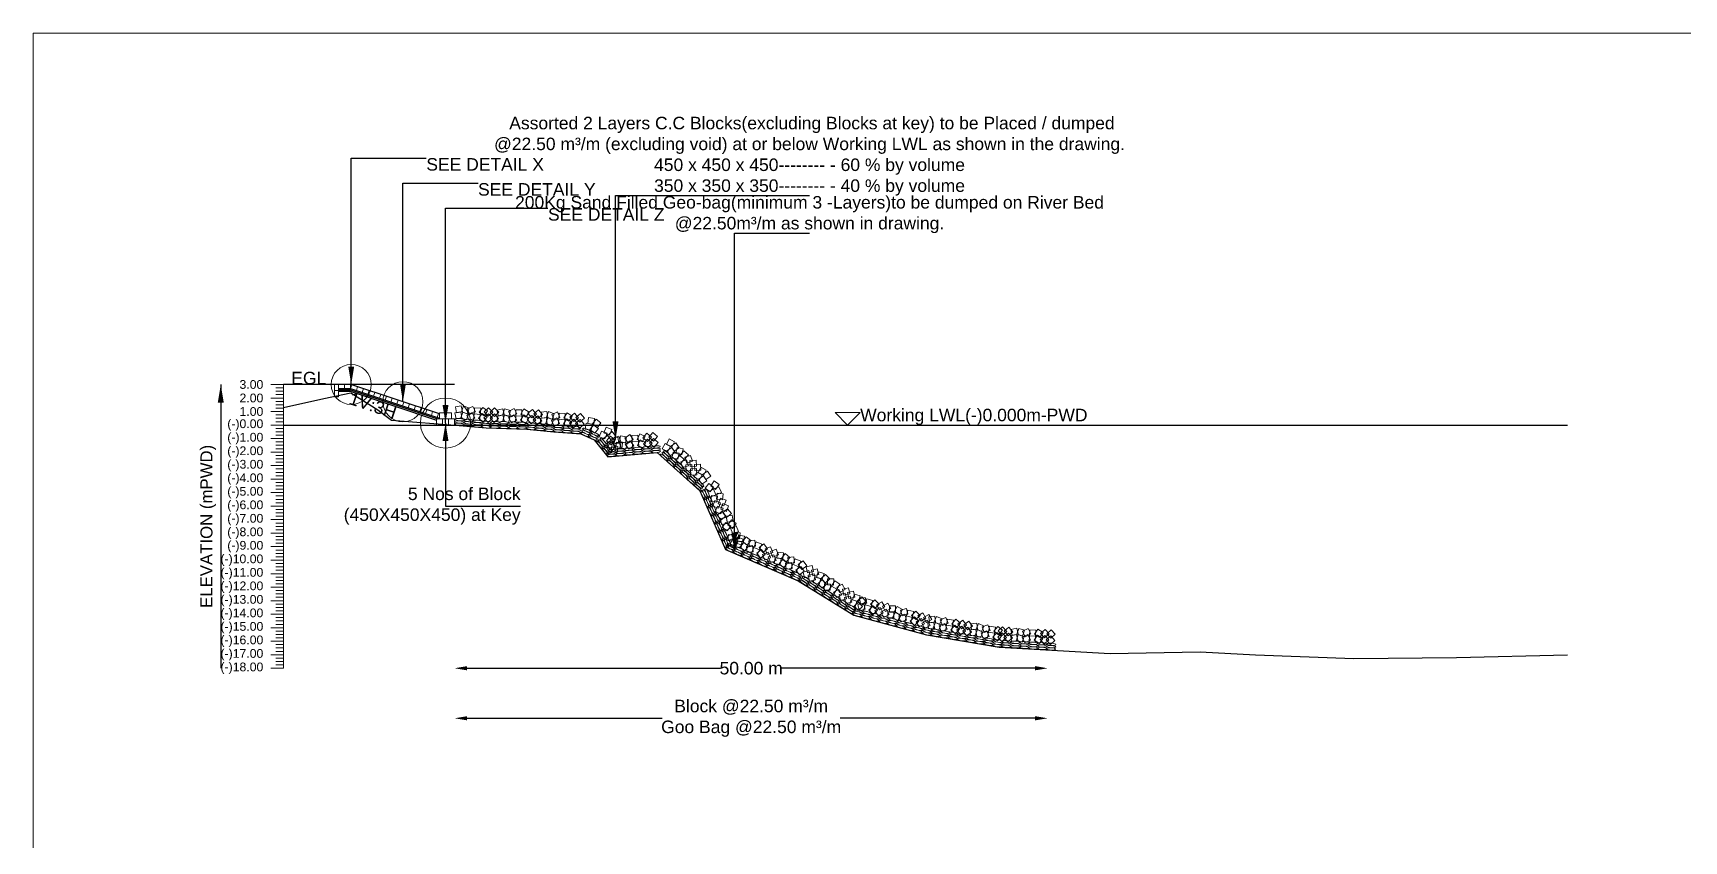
# Model space of a CAD drawing. Header units: inches. Extents: x 89000 to 845017, y -7071 to 0.
# Drawn here: x 625000 to 631595, y -3229 to 0 of the extents above; entities that cross this region are included whole.
import ezdxf

# ---------------------------------------------------------------- set-up
doc = ezdxf.new("R2010")
doc.units = ezdxf.units.IN
doc.header["$LTSCALE"] = 7
doc.header["$MEASUREMENT"] = 0
doc.header["$PDMODE"] = 3
for name, color, linetype, lineweight in [('Cross Section Labels', 7, 'Continuous', 9), ('Existing_Bed_Level for Xsection', 7, 'Continuous', 25), ('Long Section Labels', 7, 'Continuous', 9)]:
    doc.layers.add(name, color=color, linetype=linetype, lineweight=lineweight)
doc.styles.get("Standard").update_dxf_attribs({"font": 'arial.ttf'})
doc.dimstyles.new('Appron Lebeling Style', dxfattribs={"dimtxt": 50, "dimasz": 50, "dimexe": 0.18, "dimexo": 0.0625, "dimgap": 0.09, "dimtad": 0, "dimtih": 1, "dimtoh": 1, "dimdec": 4, "dimzin": 0, "dimdsep": 46, "dimtxsty": 'Standard', "dimcen": 0.09, "dimse1": 1, "dimse2": 1, "dimadec": 0, "dimazin": 0, "dimtfac": 1, "dimtdec": 4, "dimtofl": 0, "dimtmove": 0, "dimatfit": 3, "dimfxl": 1, "dimtolj": 1, "dimtzin": 0, "dimarcsym": 0})
doc.dimstyles.get("Standard").update_dxf_attribs({"dimtxt": 0.18, "dimasz": 0.18, "dimexe": 0.18, "dimexo": 0.0625, "dimgap": 0.09, "dimtad": 0, "dimtih": 1, "dimtoh": 1, "dimdec": 4, "dimzin": 0, "dimdsep": 46, "dimtxsty": 'Standard', "dimcen": 0.09, "dimadec": 0, "dimazin": 0, "dimtfac": 1, "dimtdec": 4, "dimtofl": 0, "dimtmove": 0, "dimatfit": 3, "dimfxl": 1, "dimtolj": 1, "dimtzin": 0, "dimarcsym": 0})

# ---------------------------------------------------------------- blocks, each defined once
blk = doc.blocks.new('*D327')
at = {"layer": 'Cross Section Labels', "color": 0, "lineweight": -2, "transparency": 16777216}
for p, q in [((626734.3, -2538.9), (627746.2, -2538.9)), ((629003.3, -2538.9), (627991.4, -2538.9))]:
    blk.add_line(p, q, dxfattribs=at)
at = {"layer": 'Cross Section Labels', "color": 0, "transparency": 16777216}
for points in [[(626734.3, -2530.5), (626734.3, -2547.2), (626684.3, -2538.9)], [(629003.3, -2530.5), (629003.3, -2547.2), (629053.3, -2538.9)]]:
    blk.add_solid(points, dxfattribs=at)
at = {"layer": 'Defpoints', "color": 0, "transparency": 16777216}
for p in [(626684.3, -1566.9), (629053.3, -2465.4), (629053.3, -2538.9)]:
    blk.add_point(p, dxfattribs=at)
at = {"layer": 'Cross Section Labels', "color": 0, "transparency": 16777216, "insert": (627868.8, -2538.9), "char_height": 50, "attachment_point": 5}
blk.add_mtext('\\A1;50.00 m', dxfattribs=at)
blk = doc.blocks.new('*D328')
at = {"layer": 'Cross Section Labels', "color": 0, "lineweight": -2, "transparency": 16777216}
for p, q in [((626734.3, -2738.9), (627513.2, -2738.9)), ((629003.3, -2738.9), (628224.4, -2738.9))]:
    blk.add_line(p, q, dxfattribs=at)
at = {"layer": 'Cross Section Labels', "color": 0, "transparency": 16777216}
for points in [[(626734.3, -2730.5), (626734.3, -2747.2), (626684.3, -2738.9)], [(629003.3, -2730.5), (629003.3, -2747.2), (629053.3, -2738.9)]]:
    blk.add_solid(points, dxfattribs=at)
at = {"layer": 'Defpoints', "color": 0, "transparency": 16777216}
for p in [(626684.3, -1566.9), (629053.3, -2465.4), (629053.3, -2738.9)]:
    blk.add_point(p, dxfattribs=at)
at = {"layer": 'Cross Section Labels', "color": 0, "transparency": 16777216, "insert": (627868.8, -2738.9), "char_height": 50, "attachment_point": 5}
blk.add_mtext('\\A1;Block @22.50 m³/m ^JGoo Bag @22.50 m³/m ', dxfattribs=at)

msp = doc.modelspace()

# ---------------------------------------------------------------- linework, layer by layer
at = {"layer": 'Cross Section Labels'}
for points in [[(625000, 0), (635000, 0), (635000, -7071), (625000, -7071)], [(628254.26996, -1566.88), (628304.26996, -1516.88), (628204.26996, -1516.88)]]:
    msp.add_lwpolyline(points, close=True, dxfattribs=at)
for centre, radius in [((626271.16996, -1404.88), 80), ((626477.71996, -1473.73), 80), ((626647.81996, -1558.78), 100)]:
    msp.add_circle(centre, radius, dxfattribs=at)
at = {"layer": 'Existing_Bed_Level for Xsection'}
for points in [[(626684.26996, -1404.88), (626000, -1404.88)], [(626000, -1496.194), (626162.00519, -1461.094), (626270.01444, -1438.144), (626378.02368, -1506.454), (626432.01963, -1547.71), (626702.03407, -1568.23), (626810.02596, -1578.49), (626972.03116, -1583.35), (627080.0404, -1594.15), (627188.04965, -1602.25), (627242.0456, -1626.01), (627296.04154, -1693.51), (627493.16794, -1677.04), (627663.92215, -1829.32), (627766.2566, -2063.68), (628056.56017, -2188.96), (628278.54419, -2326.66), (628568.84696, -2404.96), (628859.22292, -2454.1), (629303.12035, -2480.02), (629661.9212, -2473.54), (629883.78184, -2484.88), (630276.47263, -2500), (630686.46284, -2496.22), (631130.28635, -2484.88)], [(626623.51996, -1522.33), (626273.66395, -1405.71133), (626271.16996, -1404.88), (626268.54106, -1404.88), (626219.94106, -1404.88)], [(626219.94106, -1421.08), (626268.54106, -1421.08), (626623.51996, -1539.4063)], [(626219.94106, -1426.48), (626267.66476, -1426.48), (626615.96476, -1542.58)], [(626219.94106, -1431.88), (626266.78847, -1431.88), (626611.36996, -1546.7405)], [(626000, -1566.88), (631130.28635, -1566.88)]]:
    msp.add_lwpolyline(points, dxfattribs=at)
at = {"layer": 'Long Section Labels'}
for points in [[(626000, -1404.88), (625950, -1404.88)], [(626000, -1418.38), (625970, -1418.38)], [(626000, -1431.88), (625970, -1431.88)], [(626000, -1445.38), (625970, -1445.38)], [(626000, -2538.88), (626000, -2484.88), (626000, -2430.88), (626000, -2376.88), (626000, -2322.88), (626000, -2268.88), (626000, -2214.88), (626000, -2160.88), (626000, -2106.88), (626000, -2052.88), (626000, -1998.88), (626000, -1944.88), (626000, -1890.88), (626000, -1836.88), (626000, -1782.88), (626000, -1728.88), (626000, -1674.88), (626000, -1620.88), (626000, -1566.88), (626000, -1512.88), (626000, -1458.88), (626000, -1404.88)], [(626000, -1458.88), (625950, -1458.88)], [(626000, -1512.88), (625950, -1512.88)], [(626000, -1472.38), (625970, -1472.38)], [(626000, -1485.88), (625970, -1485.88)], [(626000, -1499.38), (625970, -1499.38)], [(626000, -1566.88), (625950, -1566.88)], [(626000, -1526.38), (625970, -1526.38)], [(626000, -1539.88), (625970, -1539.88)], [(626000, -1553.38), (625970, -1553.38)], [(626000, -1580.38), (625970, -1580.38)], [(626000, -1620.88), (625950, -1620.88)], [(626000, -1593.88), (625970, -1593.88)], [(626000, -1607.38), (625970, -1607.38)], [(626000, -1634.38), (625970, -1634.38)], [(626000, -1647.88), (625970, -1647.88)], [(626000, -1674.88), (625950, -1674.88)], [(626000, -1661.38), (625970, -1661.38)], [(626000, -1688.38), (625970, -1688.38)], [(626000, -1701.88), (625970, -1701.88)], [(626000, -1728.88), (625950, -1728.88)], [(626000, -1715.38), (625970, -1715.38)], [(626000, -1742.38), (625970, -1742.38)], [(626000, -1755.88), (625970, -1755.88)], [(626000, -1769.38), (625970, -1769.38)], [(626000, -1782.88), (625950, -1782.88)], [(626000, -1836.88), (625950, -1836.88)], [(626000, -1796.38), (625970, -1796.38)], [(626000, -1809.88), (625970, -1809.88)], [(626000, -1823.38), (625970, -1823.38)], [(626000, -1890.88), (625950, -1890.88)], [(626000, -1850.38), (625970, -1850.38)], [(626000, -1863.88), (625970, -1863.88)], [(626000, -1877.38), (625970, -1877.38)], [(626000, -1904.38), (625970, -1904.38)], [(626000, -1944.88), (625950, -1944.88)], [(626000, -1917.88), (625970, -1917.88)], [(626000, -1931.38), (625970, -1931.38)], [(626000, -1958.38), (625970, -1958.38)], [(626000, -1971.88), (625970, -1971.88)], [(626000, -1998.88), (625950, -1998.88)], [(626000, -1985.38), (625970, -1985.38)], [(626000, -2012.38), (625970, -2012.38)], [(626000, -2025.88), (625970, -2025.88)], [(626000, -2039.38), (625970, -2039.38)], [(626000, -2052.88), (625950, -2052.88)], [(626000, -2106.88), (625950, -2106.88)], [(626000, -2066.38), (625970, -2066.38)], [(626000, -2079.88), (625970, -2079.88)], [(626000, -2093.38), (625970, -2093.38)], [(626000, -2160.88), (625950, -2160.88)], [(626000, -2120.38), (625970, -2120.38)], [(626000, -2133.88), (625970, -2133.88)], [(626000, -2147.38), (625970, -2147.38)], [(626000, -2174.38), (625970, -2174.38)], [(626000, -2214.88), (625950, -2214.88)], [(626000, -2187.88), (625970, -2187.88)], [(626000, -2201.38), (625970, -2201.38)], [(626000, -2228.38), (625970, -2228.38)], [(626000, -2241.88), (625970, -2241.88)], [(626000, -2268.88), (625950, -2268.88)], [(626000, -2255.38), (625970, -2255.38)], [(626000, -2282.38), (625970, -2282.38)], [(626000, -2295.88), (625970, -2295.88)], [(626000, -2322.88), (625950, -2322.88)], [(626000, -2309.38), (625970, -2309.38)], [(626000, -2336.38), (625970, -2336.38)], [(626000, -2349.88), (625970, -2349.88)], [(626000, -2363.38), (625970, -2363.38)], [(626000, -2376.88), (625950, -2376.88)], [(626000, -2430.88), (625950, -2430.88)], [(626000, -2390.38), (625970, -2390.38)], [(626000, -2403.88), (625970, -2403.88)], [(626000, -2417.38), (625970, -2417.38)], [(626000, -2484.88), (625950, -2484.88)], [(626000, -2444.38), (625970, -2444.38)], [(626000, -2457.88), (625970, -2457.88)], [(626000, -2471.38), (625970, -2471.38)], [(626000, -2498.38), (625970, -2498.38)], [(626000, -2538.88), (625950, -2538.88)], [(626000, -2511.88), (625970, -2511.88)], [(626000, -2525.38), (625970, -2525.38)]]:
    msp.add_lwpolyline(points, dxfattribs=at)
for points in [[(626219.94106, -1404.88), (626203.74106, -1404.88), (626203.74106, -1429.18), (626219.94106, -1429.18)], [(626219.94106, -1429.18), (626203.74106, -1429.18), (626203.74106, -1453.48), (626219.94106, -1453.48)], [(626244.24106, -1404.88), (626219.94106, -1404.88), (626219.94106, -1421.08), (626244.24106, -1421.08)], [(626268.54106, -1404.88), (626244.24106, -1404.88), (626244.24106, -1421.08), (626268.54106, -1421.08)], [(626296.71696, -1413.39567), (626273.66395, -1405.71133), (626268.54106, -1421.08), (626291.59407, -1428.76433)], [(626319.76996, -1421.08), (626296.71696, -1413.39567), (626291.59407, -1428.76433), (626314.64707, -1436.44867)], [(626342.82297, -1428.76433), (626319.76996, -1421.08), (626314.64707, -1436.44867), (626337.70008, -1444.133)], [(626365.87597, -1436.44867), (626342.82297, -1428.76433), (626337.70008, -1444.133), (626360.75308, -1451.81734)], [(626388.92897, -1444.133), (626365.87597, -1436.44867), (626360.75308, -1451.81734), (626383.80608, -1459.50167)], [(626411.98198, -1451.81734), (626388.92897, -1444.133), (626383.80608, -1459.50167), (626406.85909, -1467.18601)], [(626435.03498, -1459.50167), (626411.98198, -1451.81734), (626406.85909, -1467.18601), (626429.91209, -1474.87034)], [(626458.08799, -1467.18601), (626435.03498, -1459.50167), (626429.91209, -1474.87034), (626452.9651, -1482.55468)], [(626481.14099, -1474.87034), (626458.08799, -1467.18601), (626452.9651, -1482.55468), (626476.0181, -1490.23901)], [(626504.194, -1482.55468), (626481.14099, -1474.87034), (626476.0181, -1490.23901), (626499.07111, -1497.92335)], [(626527.247, -1490.23901), (626504.194, -1482.55468), (626499.07111, -1497.92335), (626522.12411, -1505.60768)], [(626550.3, -1497.92335), (626527.247, -1490.23901), (626522.12411, -1505.60768), (626545.17711, -1513.29202)], [(626573.35301, -1505.60768), (626550.3, -1497.92335), (626545.17711, -1513.29202), (626568.23012, -1520.97635)], [(626596.40601, -1513.29202), (626573.35301, -1505.60768), (626568.23012, -1520.97635), (626591.28312, -1528.66069)], [(626619.45902, -1520.97635), (626596.40601, -1513.29202), (626591.28312, -1528.66069), (626614.33613, -1536.34502)], [(626709.08405, -1514.03604), (626685.20385, -1518.5334), (626689.70122, -1542.41359), (626713.58141, -1537.91623)], [(626710.92544, -1489.8059), (626687.04525, -1494.30327), (626691.54261, -1518.18346), (626715.4228, -1513.6861)], [(626739.96709, -1523.33815), (626717.19686, -1514.85246), (626708.71118, -1537.62268), (626731.4814, -1546.10837)], [(626742.26541, -1499.14708), (626719.49519, -1490.66139), (626711.0095, -1513.43162), (626733.77972, -1521.9173)], [(626754.5369, -1516.68015), (626732.43161, -1526.77204), (626742.5235, -1548.87733), (626764.62879, -1538.78544)], [(626756.83522, -1492.48908), (626734.72993, -1502.58097), (626744.82182, -1524.68626), (626766.92711, -1514.59437)], [(626788.26428, -1499.93962), (626764.07322, -1497.6413), (626761.77489, -1521.83237), (626785.96596, -1524.13069)], [(626816.15237, -1510.31669), (626796.34302, -1496.2426), (626782.26894, -1516.05195), (626802.07829, -1530.12603)], [(626819.81999, -1497.5746), (626802.12315, -1514.22729), (626818.77584, -1531.92412), (626836.47268, -1515.27143)], [(626860.76216, -1515.98641), (626844.09538, -1498.30284), (626826.41182, -1514.96962), (626843.07859, -1532.65318)], [(626876.90682, -1501.58851), (626853.25791, -1507.1759), (626858.8453, -1530.82481), (626882.49421, -1525.23742)], [(626907.29834, -1508.79706), (626884.02689, -1501.8021), (626877.03193, -1525.07355), (626900.30338, -1532.06852)], [(626921.40694, -1501.21053), (626900.00078, -1512.71122), (626911.50147, -1534.11739), (626932.90764, -1522.6167)], [(626953.25214, -1506.61239), (626928.96307, -1505.88375), (626928.23442, -1530.17282), (626952.52349, -1530.90147)], [(626981.75308, -1515.16371), (626961.07481, -1502.40052), (626948.31162, -1523.0788), (626968.9899, -1535.84199)], [(626995.41637, -1504.11084), (626976.60321, -1519.49119), (626991.98356, -1538.30435), (627010.79671, -1522.924)], [(627034.9775, -1525.32812), (627019.58218, -1506.52722), (627000.78127, -1521.92254), (627016.1766, -1540.72344)], [(627052.08528, -1512.08904), (627028.10478, -1516.01659), (627032.03234, -1539.99709), (627056.01284, -1536.06954)], [(627081.90126, -1521.39578), (627059.17321, -1512.79777), (627050.57521, -1535.52582), (627073.30326, -1544.12383)], [(627094.53073, -1514.42585), (627072.63032, -1524.95494), (627083.15941, -1546.85536), (627105.05982, -1536.32627)], [(626635.66996, -1542.58), (626611.36996, -1542.58), (626611.36996, -1566.88), (626635.66996, -1566.88)], [(626647.81996, -1518.28), (626623.51996, -1518.28), (626623.51996, -1542.58), (626647.81996, -1542.58)], [(626659.96996, -1542.58), (626635.66996, -1542.58), (626635.66996, -1566.88), (626659.96996, -1566.88)], [(626672.11996, -1518.28), (626647.81996, -1518.28), (626647.81996, -1542.58), (626672.11996, -1542.58)], [(626684.26996, -1542.58), (626659.96996, -1542.58), (626659.96996, -1566.88), (626684.26996, -1566.88)], [(626785.96596, -1524.13069), (626761.77489, -1521.83237), (626759.47657, -1546.02343), (626783.66764, -1548.32176)], [(626813.85405, -1534.50775), (626794.0447, -1520.43367), (626779.97062, -1540.24302), (626799.77996, -1554.3171)], [(626819.09134, -1521.86367), (626801.3945, -1538.51636), (626818.04719, -1556.2132), (626835.74403, -1539.56051)], [(626860.03351, -1540.27548), (626843.36673, -1522.59191), (626825.68317, -1539.25869), (626842.34994, -1556.94226)], [(626876.17817, -1525.87758), (626852.52926, -1531.46498), (626858.11666, -1555.11389), (626881.76557, -1549.52649)], [(626906.56969, -1533.08614), (626883.29824, -1526.09117), (626876.30328, -1549.36263), (626899.57473, -1556.35759)], [(626920.6783, -1525.4996), (626899.27213, -1537.00029), (626910.77282, -1558.40646), (626932.17899, -1546.90577)], [(626952.52349, -1530.90147), (626928.23442, -1530.17282), (626927.50577, -1554.46189), (626951.79484, -1555.19054)], [(626981.02443, -1539.45278), (626960.34616, -1526.6896), (626947.58297, -1547.36787), (626968.26125, -1560.13106)], [(626992.99863, -1528.29027), (626974.18547, -1543.67062), (626989.56582, -1562.48377), (627008.37898, -1547.10342)], [(627032.55976, -1549.50754), (627017.16444, -1530.70664), (626998.36354, -1546.10197), (627013.75886, -1564.90287)], [(627049.66755, -1536.26846), (627025.68705, -1540.19602), (627029.6146, -1564.17652), (627053.5951, -1560.24896)], [(627079.48353, -1545.57521), (627056.75548, -1536.9772), (627048.15747, -1559.70525), (627070.88552, -1568.30326)], [(627092.71349, -1538.65781), (627070.81308, -1549.1869), (627081.34216, -1571.08731), (627103.24258, -1560.55822)], [(627124.28438, -1545.48244), (627100.05243, -1543.6652), (627098.23519, -1567.89716), (627122.46714, -1569.7144)], [(627126.10162, -1521.25049), (627101.86967, -1519.43325), (627100.05243, -1543.6652), (627124.28438, -1545.48244)], [(627152.37313, -1555.30338), (627132.28807, -1541.62565), (627118.61034, -1561.71071), (627138.6954, -1575.38844)], [(627154.19038, -1531.07142), (627134.10531, -1517.39369), (627120.42758, -1537.47875), (627140.51265, -1551.15648)], [(627161.0155, -1543.19022), (627142.58963, -1559.03248), (627158.43189, -1577.45835), (627176.85776, -1561.61609)], [(627162.83274, -1518.95826), (627144.40687, -1534.80052), (627160.24913, -1553.22639), (627178.675, -1537.38413)], [(627201.09074, -1563.41968), (627185.23381, -1545.00643), (627166.82056, -1560.86336), (627182.67749, -1579.27661)], [(627202.90798, -1539.18773), (627187.05105, -1520.77448), (627168.6378, -1536.63141), (627184.49473, -1555.04466)], [(627233.6501, -1562.69357), (627209.63225, -1559.00134), (627205.94001, -1583.01919), (627229.95787, -1586.71143)], [(627243.43727, -1540.45169), (627219.41941, -1536.75945), (627215.72718, -1560.77731), (627239.74503, -1564.46954)], [(627259.11792, -1580.77667), (627240.17007, -1565.56257), (627224.95597, -1584.51042), (627243.90382, -1599.72452)], [(627268.90508, -1558.53478), (627249.95723, -1543.32068), (627234.74313, -1562.26854), (627253.69099, -1577.48264)], [(627312.02137, -1584.48217), (627289.39309, -1575.62491), (627280.53583, -1598.25318), (627303.16411, -1607.11045)], [(627293.0457, -1599.66156), (627270.41743, -1590.8043), (627261.56016, -1613.43258), (627284.18844, -1622.28984)], [(627309.55986, -1627.42088), (627294.38046, -1608.44521), (627275.4048, -1623.6246), (627290.58419, -1642.60027)], [(627325.36111, -1626.84051), (627306.80119, -1611.15551), (627291.11618, -1629.71542), (627309.6761, -1645.40043)], [(627327.38433, -1651.05614), (627308.82441, -1635.37113), (627293.13941, -1653.93105), (627311.69932, -1669.61606)], [(627321.50832, -1654.67272), (627317.83603, -1630.6518), (627293.81512, -1634.3241), (627297.48741, -1658.34501)], [(627328.53553, -1612.24148), (627313.35613, -1593.26581), (627294.38046, -1608.44521), (627309.55986, -1627.42088)], [(627340.48399, -1639.49332), (627336.8117, -1615.47241), (627312.79079, -1619.1447), (627316.46308, -1643.16561)], [(627339.7737, -1610.70897), (627316.9085, -1618.93531), (627325.13484, -1641.80051), (627348.00004, -1633.57417)], [(627341.79693, -1634.9246), (627318.93173, -1643.15094), (627327.15807, -1666.01614), (627350.02326, -1657.7898)], [(627355.23888, -1637.56657), (627331.08868, -1634.87258), (627328.39469, -1659.02279), (627352.5449, -1661.71678)], [(627370.78552, -1614.43386), (627346.87224, -1610.11589), (627342.55427, -1634.02917), (627366.46755, -1638.34714)], [(627372.80875, -1638.64949), (627348.89547, -1634.33151), (627344.57749, -1658.24479), (627368.49077, -1662.56277)], [(627383.94552, -1605.30026), (627363.97749, -1619.14829), (627377.82552, -1639.11632), (627397.79355, -1625.26829)], [(627385.96875, -1629.51589), (627366.00072, -1643.36391), (627379.84875, -1663.33194), (627399.81677, -1649.48392)], [(627416.19735, -1607.06564), (627391.98172, -1609.08886), (627394.00495, -1633.30449), (627418.22057, -1631.28126)], [(627418.22057, -1631.28126), (627394.00495, -1633.30449), (627396.02817, -1657.52011), (627420.2438, -1655.49689)], [(627445.48259, -1612.3385), (627423.49344, -1601.99602), (627413.15095, -1623.98517), (627435.14011, -1634.32766)], [(627447.50582, -1636.55412), (627425.51666, -1626.21164), (627415.17418, -1648.2008), (627437.16334, -1658.54328)], [(627452.10858, -1599.01501), (627436.4088, -1617.56243), (627454.95622, -1633.26221), (627470.656, -1614.71479)], [(627454.13181, -1623.23063), (627438.43202, -1641.77805), (627456.97945, -1657.47784), (627472.67923, -1638.93042)], [(627494.87049, -1612.67793), (627476.31057, -1596.99292), (627460.62556, -1615.55284), (627479.18548, -1631.23785)], [(627496.89372, -1636.89355), (627478.3338, -1621.20855), (627462.64879, -1639.76846), (627481.20871, -1655.45347)], [(627546.47745, -1651.46053), (627524.77145, -1640.53627), (627513.84718, -1662.24227), (627535.55318, -1673.16653)], [(627562.65104, -1633.3248), (627540.94504, -1622.40054), (627530.02078, -1644.10653), (627551.72678, -1655.0308)], [(627581.29499, -1658.38495), (627567.96733, -1638.06591), (627547.64829, -1651.39357), (627560.97595, -1671.71262)], [(627336.26321, -1652.74596), (627312.11301, -1650.05198), (627309.41902, -1674.20218), (627333.56923, -1676.89617)], [(627565.1214, -1676.52069), (627551.79374, -1656.20165), (627531.4747, -1669.52931), (627544.80236, -1689.84835)], [(627580.80526, -1679.78023), (627557.01542, -1674.82711), (627552.0623, -1698.61695), (627575.85214, -1703.57007)], [(627601.72418, -1704.39112), (627583.58844, -1688.21752), (627567.41485, -1706.35326), (627585.55058, -1722.52685)], [(627596.97886, -1661.6445), (627573.18902, -1656.69138), (627568.23589, -1680.48122), (627592.02573, -1685.43434)], [(627617.89777, -1686.25539), (627599.76204, -1670.08179), (627583.58844, -1688.21752), (627601.72418, -1704.39112)], [(627618.05678, -1729.26429), (627610.42376, -1706.19425), (627587.35371, -1713.82727), (627594.98673, -1736.89732)], [(627634.23038, -1711.12856), (627626.59735, -1688.05852), (627603.52731, -1695.69154), (627611.16033, -1718.76158)], [(627648.45614, -1706.7643), (627624.19523, -1708.14208), (627625.57301, -1732.40299), (627649.83392, -1731.02521)], [(627632.28254, -1724.90003), (627608.02163, -1726.27781), (627609.39941, -1750.53872), (627633.66032, -1749.16094)], [(627651.80516, -1765.32433), (627650.40806, -1741.06452), (627626.14826, -1742.46162), (627627.54536, -1766.72143)], [(627673.42758, -1764.6757), (627651.72158, -1753.75144), (627640.79731, -1775.45744), (627662.50331, -1786.3817)], [(627667.97876, -1747.18859), (627666.58166, -1722.92879), (627642.32185, -1724.32589), (627643.71896, -1748.58569)], [(627689.60117, -1746.53997), (627667.89517, -1735.6157), (627656.97091, -1757.3217), (627678.67691, -1768.24597)], [(627692.07153, -1789.73585), (627678.74387, -1769.41681), (627658.42483, -1782.74448), (627671.75249, -1803.06352)], [(627708.24512, -1771.60012), (627694.91746, -1751.28108), (627674.59842, -1764.60874), (627687.92608, -1784.92778)], [(627718.91987, -1814.62033), (627699.37243, -1800.1847), (627684.9368, -1819.73214), (627704.48424, -1834.16777)], [(627727.64925, -1845.71848), (627717.92515, -1823.44895), (627695.65562, -1833.17305), (627705.37972, -1855.44258)], [(627741.1894, -1804.89623), (627721.64196, -1790.4606), (627707.20633, -1810.00804), (627726.75377, -1824.44367)], [(627749.91878, -1835.99438), (627740.19468, -1813.72485), (627717.92515, -1823.44895), (627727.64925, -1845.71848)], [(627754.37139, -1865.41551), (627757.07038, -1841.26586), (627732.92073, -1838.56688), (627730.22174, -1862.71652)], [(627732.10186, -1875.13961), (627734.80085, -1850.98996), (627710.6512, -1848.29097), (627707.95222, -1872.44062)], [(627746.8503, -1877.11511), (627724.23093, -1868.23515), (627715.35096, -1890.85453), (627737.97034, -1899.73449)], [(627747.70698, -1921.99854), (627756.56893, -1899.3721), (627733.94249, -1890.51015), (627725.08054, -1913.13659)], [(627767.62445, -1930.43915), (627752.4641, -1911.44826), (627733.47321, -1926.60861), (627748.63356, -1945.5995)], [(627769.11983, -1867.39101), (627746.50045, -1858.51105), (627737.62049, -1881.13043), (627760.23987, -1890.01039)], [(627769.97651, -1912.27444), (627778.83846, -1889.648), (627756.21201, -1880.78605), (627747.35006, -1903.4125)], [(627789.89398, -1920.71505), (627774.73363, -1901.72416), (627755.74274, -1916.88451), (627770.90309, -1935.8754)], [(627774.09912, -1960.99544), (627770.47496, -1936.96721), (627746.44674, -1940.59137), (627750.0709, -1964.6196)], [(627786.98857, -1970.50703), (627767.44113, -1956.0714), (627753.00549, -1975.61884), (627772.55293, -1990.05447)], [(627796.36865, -1951.27134), (627792.74449, -1927.24311), (627768.71627, -1930.86727), (627772.34043, -1954.8955)], [(627809.2581, -1960.78293), (627789.71065, -1946.3473), (627775.27502, -1965.89474), (627794.82246, -1980.33037)], [(627817.98747, -1991.88108), (627808.26337, -1969.61155), (627785.99384, -1979.33565), (627795.71794, -2001.60518)], [(627795.71794, -2001.60518), (627785.99384, -1979.33565), (627763.72432, -1989.05975), (627773.44841, -2011.32928)], [(627800.17056, -2031.02631), (627802.86955, -2006.87666), (627778.7199, -2004.17767), (627776.02091, -2028.32732)], [(627812.13242, -2040.24207), (627803.15534, -2017.66106), (627780.57433, -2026.63813), (627789.55141, -2049.21914)], [(627814.919, -2033.00181), (627792.29962, -2024.12185), (627783.41966, -2046.74122), (627806.03903, -2055.62119)], [(627821.76074, -2017.93096), (627812.78366, -1995.34995), (627790.20265, -2004.32703), (627799.17973, -2026.90804)], [(627822.44009, -2021.30221), (627825.13907, -1997.15256), (627800.98943, -1994.45357), (627798.29044, -2018.60322)], [(627832.44671, -2032.80707), (627808.40314, -2029.28619), (627804.88226, -2053.32977), (627828.92583, -2056.85065)], [(627837.18853, -2023.27771), (627814.56915, -2014.39775), (627805.68918, -2037.01713), (627828.30856, -2045.89709)], [(627842.07503, -2010.49597), (627818.03145, -2006.97509), (627814.51057, -2031.01866), (627838.55415, -2034.53954)], [(627858.04282, -2050.70811), (627838.98696, -2035.62951), (627823.90836, -2054.68536), (627842.96421, -2069.76397)], [(627867.67114, -2028.39701), (627848.61528, -2013.3184), (627833.53668, -2032.37426), (627852.59253, -2047.45286)], [(627883.58256, -2026.54367), (627859.44473, -2029.3464), (627862.24747, -2053.48423), (627886.38529, -2050.6815)], [(627911.19583, -2043.30088), (627888.88473, -2033.67256), (627879.25641, -2055.98366), (627901.56751, -2065.61198)], [(627934.53959, -2061.75346), (627920.02009, -2042.26823), (627900.53486, -2056.78772), (627915.05436, -2076.27295)], [(627873.95424, -2048.85478), (627849.81642, -2051.65751), (627852.61915, -2075.79534), (627876.75697, -2072.99261)], [(627901.56751, -2065.61198), (627879.25641, -2055.98366), (627869.62809, -2078.29477), (627891.93919, -2087.92309)], [(627924.91127, -2084.06456), (627910.39178, -2064.57933), (627890.90654, -2079.09883), (627905.42604, -2098.58406)], [(627937.03454, -2075.43639), (627914.44639, -2084.39548), (627923.40548, -2106.98364), (627945.99364, -2098.02455)], [(627946.66286, -2053.12529), (627924.07471, -2062.08438), (627933.0338, -2084.67253), (627955.62196, -2075.71344)], [(627968.31016, -2107.6403), (627959.33309, -2085.05929), (627936.75208, -2094.03637), (627945.72915, -2116.61738)], [(627977.93848, -2085.3292), (627968.96141, -2062.74818), (627946.3804, -2071.72526), (627955.35747, -2094.30627)], [(627988.62445, -2100.20531), (627964.58088, -2096.68443), (627961.06, -2120.728), (627985.10357, -2124.24888)], [(627998.25277, -2077.8942), (627974.2092, -2074.37332), (627970.68832, -2098.41689), (627994.73189, -2101.93777)], [(628014.22056, -2118.10635), (627995.16471, -2103.02774), (627980.0861, -2122.0836), (627999.14196, -2137.1622)], [(628023.84888, -2095.79524), (628004.79303, -2080.71664), (627989.71442, -2099.77249), (628008.77028, -2114.8511)], [(628039.76031, -2093.94191), (628015.62248, -2096.74464), (628018.42521, -2120.88247), (628042.56304, -2118.07973)], [(628067.37358, -2110.69911), (628045.06247, -2101.07079), (628035.43415, -2123.3819), (628057.74526, -2133.01022)], [(628090.71734, -2129.15169), (628076.19784, -2109.66646), (628056.71261, -2124.18596), (628071.2321, -2143.67119)], [(628030.13199, -2116.25301), (628005.99416, -2119.05574), (628008.79689, -2143.19357), (628032.93472, -2140.39084)], [(628057.74526, -2133.01022), (628035.43415, -2123.3819), (628025.80583, -2145.693), (628048.11694, -2155.32132)], [(628081.08902, -2151.4628), (628066.56952, -2131.97757), (628047.08429, -2146.49706), (628061.60378, -2165.98229)], [(628099.606, -2148.73582), (628075.94467, -2154.27039), (628081.47924, -2177.93172), (628105.14057, -2172.39715)], [(628112.41533, -2128.0861), (628088.754, -2133.62067), (628094.28857, -2157.282), (628117.9499, -2151.74743)], [(628125.79751, -2185.19485), (628120.24409, -2161.53794), (628096.58718, -2167.09135), (628102.14059, -2190.74827)], [(628138.60684, -2164.54513), (628133.05342, -2140.88821), (628109.39651, -2146.44163), (628114.94992, -2170.09854)], [(628146.9853, -2180.83286), (628123.72249, -2173.8092), (628116.69883, -2197.07201), (628139.96164, -2204.09566)], [(628159.79463, -2160.18313), (628136.53182, -2153.15948), (628129.50816, -2176.42229), (628152.77097, -2183.44594)], [(628182.47511, -2181.65879), (628165.84786, -2163.93805), (628148.12712, -2180.56529), (628164.75437, -2198.28603)], [(628169.66578, -2202.30851), (628153.03853, -2184.58777), (628135.31779, -2201.21502), (628151.94504, -2218.93576)], [(628185.67665, -2202.81884), (628161.38926, -2202.03596), (628160.60637, -2226.32334), (628184.89376, -2227.10623)], [(628198.48598, -2182.16912), (628174.19859, -2181.38623), (628173.4157, -2205.67362), (628197.70309, -2206.45651)], [(628210.52076, -2223.46023), (628189.87104, -2210.6509), (628177.0617, -2231.30062), (628197.71143, -2244.10995)], [(628223.33009, -2202.81051), (628202.68037, -2190.00118), (628189.87104, -2210.6509), (628210.52076, -2223.46023)], [(628230.89222, -2245.14968), (628219.40088, -2223.73849), (628197.98969, -2235.22983), (628209.48103, -2256.64102)], [(628243.70155, -2224.49996), (628232.21021, -2203.08877), (628210.79902, -2214.58011), (628222.29036, -2235.9913)], [(628244.15405, -2238.40113), (628220.49273, -2243.93571), (628226.0273, -2267.59704), (628249.68863, -2262.06246)], [(628256.96339, -2217.75141), (628233.30206, -2223.28599), (628238.83663, -2246.94731), (628262.49796, -2241.41274)], [(628283.15489, -2254.21044), (628277.60148, -2230.55353), (628253.94457, -2236.10694), (628259.49798, -2259.76386)], [(628270.34556, -2274.86017), (628264.79215, -2251.20325), (628241.13524, -2256.75667), (628246.68865, -2280.41358)], [(628291.53335, -2270.49817), (628268.27055, -2263.47452), (628261.24689, -2286.73732), (628284.5097, -2293.76098)], [(628304.34269, -2249.84845), (628281.07988, -2242.82479), (628274.05622, -2266.0876), (628297.31903, -2273.11126)], [(628314.21384, -2291.97382), (628297.58659, -2274.25308), (628279.86585, -2290.88033), (628296.4931, -2308.60107)], [(628327.02317, -2271.3241), (628310.39592, -2253.60336), (628292.67518, -2270.23061), (628309.30243, -2287.95135)], [(628318.2097, -2279.06262), (628294.72362, -2285.29912), (628300.96013, -2308.7852), (628324.44621, -2302.5487)], [(628324.53772, -2255.60103), (628301.05164, -2261.83754), (628307.28815, -2285.32362), (628330.77423, -2279.08711)], [(628347.94131, -2291.68515), (628324.47972, -2285.35713), (628318.1517, -2308.81872), (628341.61329, -2315.14674)], [(628354.26933, -2268.22356), (628330.80774, -2261.89554), (628324.47972, -2285.35713), (628347.94131, -2291.68515)], [(628373.69078, -2306.59802), (628356.52615, -2289.39727), (628339.32541, -2306.56189), (628356.49003, -2323.76264)], [(628380.0188, -2283.13643), (628362.85418, -2265.93568), (628345.65343, -2283.10031), (628362.81805, -2300.30105)], [(628384.45087, -2296.31991), (628363.38161, -2308.42679), (628375.48849, -2329.49604), (628396.55774, -2317.38917)], [(628390.77889, -2272.85833), (628369.70964, -2284.9652), (628381.81651, -2306.03446), (628402.88577, -2293.92758)], [(628420.0229, -2323.70398), (628407.89925, -2302.64437), (628386.83964, -2314.76802), (628398.96329, -2335.82763)], [(628426.35092, -2300.24239), (628414.22727, -2279.18278), (628393.16766, -2291.30643), (628405.29131, -2312.36604)], [(628445.38848, -2289.97006), (628421.0885, -2289.93484), (628421.05328, -2314.23481), (628445.35326, -2314.27003)], [(628473.28788, -2304.01397), (628452.26598, -2291.82505), (628440.07706, -2312.84694), (628461.09895, -2325.03587)], [(628488.76884, -2299.89719), (628465.28276, -2306.13369), (628471.51927, -2329.61977), (628495.00535, -2323.38327)], [(628518.50045, -2312.51972), (628495.03886, -2306.1917), (628488.71084, -2329.65328), (628512.17243, -2335.98131)], [(628439.06045, -2313.43165), (628414.76048, -2313.39643), (628414.72526, -2337.6964), (628439.02523, -2337.73162)], [(628466.95986, -2327.47556), (628445.93796, -2315.28664), (628433.74903, -2336.30853), (628454.77093, -2348.49746)], [(628482.44082, -2323.35878), (628458.95474, -2329.59528), (628465.19125, -2353.08136), (628488.67733, -2346.84486)], [(628512.17243, -2335.98131), (628488.71084, -2329.65328), (628482.38282, -2353.11487), (628505.84441, -2359.4429)], [(628537.9219, -2350.89417), (628520.75727, -2333.69343), (628503.55653, -2350.85805), (628520.72115, -2368.0588)], [(628544.24992, -2327.43259), (628527.0853, -2310.23184), (628509.88455, -2327.39646), (628527.04917, -2344.59721)], [(628548.68199, -2340.61607), (628527.61273, -2352.72294), (628539.71961, -2373.7922), (628560.78886, -2361.68533)], [(628555.01001, -2317.15448), (628533.94076, -2329.26135), (628546.04763, -2350.33061), (628567.11689, -2338.22374)], [(628584.25402, -2368.00014), (628572.13037, -2346.94053), (628551.07076, -2359.06418), (628563.19441, -2380.12379)], [(628590.58204, -2344.53855), (628578.45839, -2323.47894), (628557.39878, -2335.60259), (628569.52243, -2356.6622)], [(628598.61527, -2354.64937), (628574.42337, -2356.9389), (628576.7129, -2381.1308), (628600.9048, -2378.84127)], [(628602.66988, -2330.69002), (628578.47798, -2332.97956), (628580.76751, -2357.17146), (628604.95941, -2354.88192)], [(628627.73019, -2365.95995), (628605.63868, -2355.83793), (628595.51666, -2377.92944), (628617.60817, -2388.05146)], [(628631.7848, -2342.00061), (628609.6933, -2331.87859), (628599.57127, -2353.9701), (628621.66278, -2364.09212)], [(628642.74634, -2360.38111), (628619.96457, -2368.83574), (628628.4192, -2391.61751), (628651.20097, -2383.16288)], [(628646.80095, -2336.42176), (628624.01918, -2344.8764), (628632.47381, -2367.65817), (628655.25559, -2359.20354)], [(628673.54909, -2370.10156), (628649.58975, -2366.04694), (628645.53513, -2390.00629), (628669.49448, -2394.0609)], [(628677.6037, -2346.14221), (628653.64436, -2342.0876), (628649.58975, -2366.04694), (628673.54909, -2370.10156)], [(628700.60707, -2382.48278), (628681.8757, -2367.00292), (628666.39584, -2385.73429), (628685.12721, -2401.21415)], [(628704.66168, -2358.52344), (628685.93031, -2343.04358), (628670.45046, -2361.77495), (628689.18182, -2377.2548)], [(628710.33459, -2371.22248), (628690.52013, -2385.28936), (628704.58701, -2405.10382), (628724.40147, -2391.03694)], [(628714.3892, -2347.26313), (628694.57474, -2361.33002), (628708.64162, -2381.14448), (628728.45608, -2367.07759)], [(628752.41771, -2371.11872), (628738.33505, -2351.31546), (628718.5318, -2365.39812), (628732.61445, -2385.20137)], [(628770.38528, -2359.07231), (628746.19338, -2361.36185), (628748.48291, -2385.55375), (628772.67481, -2383.26421)], [(628799.5002, -2370.3829), (628777.4087, -2360.26088), (628767.28668, -2382.35239), (628789.37818, -2392.47441)], [(628814.51635, -2364.80405), (628791.73458, -2373.25869), (628800.18921, -2396.04046), (628822.97099, -2387.58583)], [(628845.3191, -2374.5245), (628821.35976, -2370.46989), (628817.30515, -2394.42923), (628841.26449, -2398.48385)], [(628872.37708, -2386.90573), (628853.64571, -2371.42587), (628838.16586, -2390.15724), (628856.89722, -2405.63709)], [(628873.40883, -2373.61738), (628855.2473, -2389.76201), (628871.39193, -2407.92354), (628889.55346, -2391.77891)], [(628748.36309, -2395.07806), (628734.28044, -2375.27481), (628714.47719, -2389.35746), (628728.55984, -2409.16071)], [(628766.33067, -2383.03166), (628742.13877, -2385.32119), (628744.4283, -2409.51309), (628768.6202, -2407.22356)], [(628795.44559, -2394.34224), (628773.35408, -2384.22022), (628763.23206, -2406.31173), (628785.32357, -2416.43375)], [(628810.46174, -2388.7634), (628787.67997, -2397.21803), (628796.1346, -2419.9998), (628818.91637, -2411.54517)], [(628841.26449, -2398.48385), (628817.30515, -2394.42923), (628813.25053, -2418.38858), (628837.20988, -2422.44319)], [(628868.32247, -2410.86507), (628849.5911, -2395.38521), (628834.11124, -2414.11658), (628852.84261, -2429.59644)], [(628871.99232, -2397.87606), (628853.83079, -2414.02068), (628869.97542, -2432.18221), (628888.13695, -2416.03759)], [(628912.39642, -2417.44044), (628896.23734, -2399.29177), (628878.08867, -2415.45085), (628894.24775, -2433.59952)], [(628913.81293, -2393.18176), (628897.65385, -2375.03309), (628879.50518, -2391.19217), (628895.66426, -2409.34084)], [(628928.94252, -2403.50573), (628905.1448, -2408.42087), (628910.05994, -2432.21859), (628933.85766, -2427.30345)], [(628930.35903, -2379.24705), (628906.56131, -2384.16219), (628911.47645, -2407.95991), (628935.27417, -2403.04477)], [(628959.11761, -2411.57244), (628936.05368, -2403.92096), (628928.4022, -2426.98489), (628951.46613, -2434.63637)], [(628960.53412, -2387.31376), (628937.47019, -2379.66228), (628929.81871, -2402.72621), (628952.88264, -2410.37769)], [(628973.43549, -2404.38867), (628951.71208, -2415.27827), (628962.60168, -2437.00168), (628984.32509, -2426.11208)], [(628974.852, -2380.12999), (628953.12859, -2391.01959), (628964.01819, -2412.743), (628985.7416, -2401.8534)], [(629005.11486, -2410.6906), (628980.85618, -2409.27409), (628979.43967, -2433.53277), (629003.69835, -2434.94928)], [(629006.53137, -2386.43192), (628982.27269, -2385.01541), (628980.85618, -2409.27409), (629005.11486, -2410.6906)], [(629033.36209, -2420.04597), (629013.05371, -2406.70205), (628999.7098, -2427.01042), (629020.01817, -2440.35434)], [(629034.7786, -2395.78729), (629014.47022, -2382.44337), (629001.12631, -2402.75174), (629021.43468, -2416.09566)], [(629041.80307, -2407.79163), (629023.64155, -2423.93625), (629039.78617, -2442.09778), (629057.9477, -2425.95316)], [(629043.21958, -2383.53295), (629025.05806, -2399.67757), (629041.20268, -2417.8391), (629059.36421, -2401.69448)], [(629082.20717, -2427.35601), (629066.04809, -2409.20734), (629047.89943, -2425.36642), (629064.05851, -2443.51509)], [(629083.62368, -2403.09733), (629067.4646, -2384.94866), (629049.31594, -2401.10774), (629065.47502, -2419.25641)]]:
    msp.add_lwpolyline(points, close=True, dxfattribs=at)
for centre, major_axis in [((626702.62337, -1563.67532), (17.89064, -1.69974)), ((626703.49162, -1554.53647), (17.89064, -1.69974)), ((626704.35988, -1545.39762), (17.89064, -1.69974)), ((626738.40464, -1567.07479), (17.89064, -1.69974)), ((626739.2729, -1557.93595), (17.89064, -1.69974)), ((626740.14115, -1548.7971), (17.89064, -1.69974)), ((626774.18592, -1570.47427), (17.89064, -1.69974)), ((626775.05417, -1561.33542), (17.89064, -1.69974)), ((626775.92243, -1552.19658), (17.89064, -1.69974)), ((626809.96719, -1573.87375), (17.89064, -1.69974)), ((626810.83545, -1564.7349), (17.89064, -1.69974)), ((626811.70371, -1555.59605), (17.89064, -1.69974)), ((626845.59494, -1574.96497), (17.96312, -0.53888)), ((626845.87021, -1565.7891), (17.96312, -0.53888)), ((626846.14548, -1556.61323), (17.96312, -0.53888)), ((626881.52118, -1576.04272), (17.96312, -0.53888)), ((626881.79645, -1566.86685), (17.96312, -0.53888)), ((626882.07171, -1557.69098), (17.96312, -0.53888)), ((626917.44742, -1577.12048), (17.96312, -0.53888)), ((626917.72268, -1567.9446), (17.96312, -0.53888)), ((626917.99795, -1558.76873), (17.96312, -0.53888)), ((626953.37365, -1578.19823), (17.96312, -0.53888)), ((626953.64892, -1569.02236), (17.96312, -0.53888)), ((626953.92419, -1559.84648), (17.96312, -0.53888)), ((626989.54161, -1580.48801), (17.88203, -1.78805)), ((626990.45497, -1571.35356), (17.88203, -1.78805)), ((626991.36834, -1562.21911), (17.88203, -1.78805)), ((627025.30566, -1584.06411), (17.88203, -1.78805)), ((627026.21903, -1574.92966), (17.88203, -1.78805)), ((627027.1324, -1565.79521), (17.88203, -1.78805)), ((627061.06972, -1587.6402), (17.88203, -1.78805)), ((627061.98308, -1578.50576), (17.88203, -1.78805)), ((627062.89645, -1569.37131), (17.88203, -1.78805)), ((627097.44235, -1581.64637), (17.92088, -1.34395)), ((627098.12886, -1572.49207), (17.92088, -1.34395)), ((627133.2841, -1584.33427), (17.92088, -1.34395)), ((627133.97062, -1575.17997), (17.92088, -1.34395)), ((627169.12586, -1587.02217), (17.92088, -1.34395)), ((627169.81237, -1577.86788), (17.92088, -1.34395)), ((627211.87644, -1587.66094), (16.44911, -7.23815)), ((627096.75584, -1590.80066), (17.92088, -1.34395)), ((627132.59759, -1593.48856), (17.92088, -1.34395)), ((627168.43934, -1596.17646), (17.92088, -1.34395)), ((627204.4817, -1604.46592), (16.44911, -7.23815)), ((627208.17907, -1596.06343), (16.44911, -7.23815)), ((627237.37991, -1618.94222), (16.44911, -7.23815)), ((627241.07729, -1610.53973), (16.44911, -7.23815)), ((627244.77466, -1602.13724), (16.44911, -7.23815)), ((627263.63605, -1645.65217), (11.22601, -14.03356)), ((627270.80463, -1639.91773), (11.22601, -14.03356)), ((627277.97322, -1634.18329), (11.22601, -14.03356)), ((627300.42523, -1662.25041), (11.22601, -14.03356)), ((627286.08806, -1673.71929), (11.22601, -14.03356)), ((627293.25664, -1667.98485), (11.22601, -14.03356)), ((627308.35156, -1669.45153), (17.9088, 1.49629)), ((627309.11589, -1678.59965), (17.9088, 1.49629)), ((627309.88022, -1687.74778), (17.9088, 1.49629)), ((627344.16916, -1666.45895), (17.9088, 1.49629)), ((627344.93349, -1675.60708), (17.9088, 1.49629)), ((627345.69782, -1684.7552), (17.9088, 1.49629)), ((627379.98676, -1663.46637), (17.9088, 1.49629)), ((627380.75109, -1672.6145), (17.9088, 1.49629)), ((627381.51542, -1681.76263), (17.9088, 1.49629)), ((627415.80437, -1660.4738), (17.9088, 1.49629)), ((627416.5687, -1669.62192), (17.9088, 1.49629)), ((627417.33303, -1678.77005), (17.9088, 1.49629)), ((627451.62197, -1657.48122), (17.9088, 1.49629)), ((627452.3863, -1666.62935), (17.9088, 1.49629)), ((627453.15063, -1675.77747), (17.9088, 1.49629)), ((627487.43957, -1654.48864), (17.9088, 1.49629)), ((627488.2039, -1663.63677), (17.9088, 1.49629)), ((627488.96823, -1672.7849), (17.9088, 1.49629)), ((627520.18865, -1694.98717), (13.41238, -11.96127)), ((627526.29868, -1688.13589), (13.41238, -11.96127)), ((627532.4087, -1681.28461), (13.41238, -11.96127)), ((627547.01342, -1718.90971), (13.41238, -11.96127)), ((627553.12344, -1712.05844), (13.41238, -11.96127)), ((627559.23347, -1705.20716), (13.41238, -11.96127)), ((627573.83818, -1742.83226), (13.41238, -11.96127)), ((627579.94821, -1735.98098), (13.41238, -11.96127)), ((627586.05823, -1729.1297), (13.41238, -11.96127)), ((627600.66295, -1766.7548), (13.41238, -11.96127)), ((627606.77297, -1759.90352), (13.41238, -11.96127)), ((627612.883, -1753.05225), (13.41238, -11.96127)), ((627627.48771, -1790.67735), (13.41238, -11.96127)), ((627633.59774, -1783.82607), (13.41238, -11.96127)), ((627639.70776, -1776.97479), (13.41238, -11.96127)), ((627654.31248, -1814.59989), (13.41238, -11.96127)), ((627660.4225, -1807.74861), (13.41238, -11.96127)), ((627666.53253, -1800.89734), (13.41238, -11.96127)), ((627675.72103, -1844.8709), (7.19151, -16.46955)), ((627684.13396, -1841.19735), (7.19151, -16.46955)), ((627692.5469, -1837.52381), (7.19151, -16.46955)), ((627690.10405, -1877.81001), (7.19151, -16.46955)), ((627698.51699, -1874.13646), (7.19151, -16.46955)), ((627704.48708, -1910.74912), (7.19151, -16.46955)), ((627706.92992, -1870.46291), (7.19151, -16.46955)), ((627712.90001, -1907.07557), (7.19151, -16.46955)), ((627721.31294, -1903.40202), (7.19151, -16.46955)), ((627718.8701, -1943.68822), (7.19151, -16.46955)), ((627727.28303, -1940.01467), (7.19151, -16.46955)), ((627733.25312, -1976.62733), (7.19151, -16.46955)), ((627735.69597, -1936.34113), (7.19151, -16.46955)), ((627741.66606, -1972.95378), (7.19151, -16.46955)), ((627750.07899, -1969.28023), (7.19151, -16.46955)), ((627747.63615, -2009.56644), (7.19151, -16.46955)), ((627756.04908, -2005.89289), (7.19151, -16.46955)), ((627762.01917, -2042.50554), (7.19151, -16.46955)), ((627764.46201, -2002.21934), (7.19151, -16.46955)), ((627770.4321, -2038.832), (7.19151, -16.46955)), ((627778.84504, -2035.15845), (7.19151, -16.46955)), ((627788.97683, -2048.48903), (16.5003, -7.12068)), ((627781.7021, -2065.34631), (16.5003, -7.12068)), ((627785.33946, -2056.91767), (16.5003, -7.12068)), ((627814.70271, -2079.58766), (16.5003, -7.12068)), ((627818.34007, -2071.15902), (16.5003, -7.12068)), ((627821.97744, -2062.73038), (16.5003, -7.12068)), ((627847.70331, -2093.82902), (16.5003, -7.12068)), ((627851.34068, -2085.40038), (16.5003, -7.12068)), ((627854.97804, -2076.97174), (16.5003, -7.12068)), ((627880.70392, -2108.07037), (16.5003, -7.12068)), ((627884.34128, -2099.64173), (16.5003, -7.12068)), ((627887.97865, -2091.21309), (16.5003, -7.12068)), ((627917.34189, -2113.88309), (16.5003, -7.12068)), ((627920.97925, -2105.45445), (16.5003, -7.12068)), ((627953.97986, -2119.6958), (16.5003, -7.12068)), ((627913.70452, -2122.31173), (16.5003, -7.12068)), ((627946.70513, -2136.55308), (16.5003, -7.12068)), ((627950.34249, -2128.12444), (16.5003, -7.12068)), ((627979.70573, -2150.79443), (16.5003, -7.12068)), ((627983.3431, -2142.36579), (16.5003, -7.12068)), ((627986.98046, -2133.93715), (16.5003, -7.12068)), ((628012.70634, -2165.03579), (16.5003, -7.12068)), ((628016.3437, -2156.60715), (16.5003, -7.12068)), ((628019.98107, -2148.17851), (16.5003, -7.12068)), ((628045.70694, -2179.27714), (16.5003, -7.12068)), ((628049.34431, -2170.8485), (16.5003, -7.12068)), ((628052.98167, -2162.41986), (16.5003, -7.12068)), ((628087.4728, -2181.12867), (15.27162, -9.47321)), ((628077.79464, -2196.73068), (15.27162, -9.47321)), ((628082.63372, -2188.92968), (15.27162, -9.47321)), ((628108.33788, -2215.6771), (15.27162, -9.47321)), ((628113.17696, -2207.8761), (15.27162, -9.47321)), ((628118.01604, -2200.07509), (15.27162, -9.47321)), ((628138.88111, -2234.62353), (15.27162, -9.47321)), ((628143.72019, -2226.82252), (15.27162, -9.47321)), ((628148.55927, -2219.02152), (15.27162, -9.47321)), ((628169.42434, -2253.56995), (15.27162, -9.47321)), ((628174.26342, -2245.76895), (15.27162, -9.47321)), ((628179.1025, -2237.96794), (15.27162, -9.47321)), ((628199.96758, -2272.51638), (15.27162, -9.47321)), ((628204.80666, -2264.71537), (15.27162, -9.47321)), ((628209.64574, -2256.91436), (15.27162, -9.47321)), ((628230.51081, -2291.4628), (15.27162, -9.47321)), ((628235.34989, -2283.66179), (15.27162, -9.47321)), ((628240.18897, -2275.86079), (15.27162, -9.47321)), ((628261.05405, -2310.40922), (15.27162, -9.47321)), ((628265.89313, -2302.60822), (15.27162, -9.47321)), ((628270.73221, -2294.80721), (15.27162, -9.47321)), ((628296.60217, -2307.76044), (17.35115, -4.67992)), ((628291.821, -2325.48697), (17.35115, -4.67992)), ((628294.21159, -2316.62371), (17.35115, -4.67992)), ((628326.5233, -2334.84682), (17.35115, -4.67992)), ((628328.91388, -2325.98355), (17.35115, -4.67992)), ((628331.30447, -2317.12029), (17.35115, -4.67992)), ((628361.22559, -2344.20667), (17.35115, -4.67992)), ((628363.61618, -2335.3434), (17.35115, -4.67992)), ((628366.00677, -2326.48014), (17.35115, -4.67992)), ((628395.92789, -2353.56652), (17.35115, -4.67992)), ((628398.31848, -2344.70325), (17.35115, -4.67992)), ((628400.70906, -2335.83998), (17.35115, -4.67992)), ((628430.63019, -2362.92637), (17.35115, -4.67992)), ((628433.02077, -2354.0631), (17.35115, -4.67992)), ((628435.41136, -2345.19983), (17.35115, -4.67992)), ((628465.33248, -2372.28621), (17.35115, -4.67992)), ((628467.72307, -2363.42295), (17.35115, -4.67992)), ((628470.11365, -2354.55968), (17.35115, -4.67992)), ((628502.42536, -2372.78279), (17.35115, -4.67992)), ((628504.81595, -2363.91953), (17.35115, -4.67992)), ((628539.51825, -2373.27938), (17.35115, -4.67992)), ((628500.03478, -2381.64606), (17.35115, -4.67992)), ((628534.73707, -2391.00591), (17.35115, -4.67992)), ((628537.12766, -2382.14264), (17.35115, -4.67992)), ((628569.43937, -2400.36576), (17.35115, -4.67992)), ((628571.82996, -2391.50249), (17.35115, -4.67992)), ((628574.22054, -2382.63922), (17.35115, -4.67992)), ((628604.43569, -2406.32738), (17.71927, -2.99861)), ((628605.96743, -2397.27607), (17.71927, -2.99861)), ((628607.49917, -2388.22476), (17.71927, -2.99861)), ((628639.87422, -2412.3246), (17.71927, -2.99861)), ((628641.40596, -2403.2733), (17.71927, -2.99861)), ((628642.9377, -2394.22199), (17.71927, -2.99861)), ((628675.31275, -2418.32183), (17.71927, -2.99861)), ((628676.84449, -2409.27052), (17.71927, -2.99861)), ((628678.37623, -2400.21921), (17.71927, -2.99861)), ((628710.75128, -2424.31905), (17.71927, -2.99861)), ((628712.28302, -2415.26774), (17.71927, -2.99861)), ((628713.81476, -2406.21643), (17.71927, -2.99861)), ((628746.18981, -2430.31627), (17.71927, -2.99861)), ((628747.72155, -2421.26496), (17.71927, -2.99861)), ((628749.25329, -2412.21366), (17.71927, -2.99861)), ((628781.62834, -2436.31349), (17.71927, -2.99861)), ((628783.16008, -2427.26219), (17.71927, -2.99861)), ((628784.69183, -2418.21088), (17.71927, -2.99861)), ((628817.06687, -2442.31072), (17.71927, -2.99861)), ((628818.59861, -2433.25941), (17.71927, -2.99861)), ((628820.13036, -2424.2081), (17.71927, -2.99861)), ((628854.03714, -2439.25663), (17.71927, -2.99861)), ((628855.56889, -2430.20533), (17.71927, -2.99861)), ((628888.33001, -2442.00616), (17.94064, -1.04759)), ((628888.86513, -2432.84177), (17.94064, -1.04759)), ((628924.21129, -2444.10134), (17.94064, -1.04759)), ((628924.74641, -2434.93695), (17.94064, -1.04759)), ((628960.62769, -2437.03212), (17.94064, -1.04759)), ((628996.50898, -2439.1273), (17.94064, -1.04759)), ((629032.39026, -2441.22247), (17.94064, -1.04759)), ((629068.27154, -2443.31765), (17.94064, -1.04759)), ((628852.5054, -2448.30794), (17.71927, -2.99861)), ((628887.79488, -2451.17055), (17.94064, -1.04759)), ((628923.67616, -2453.26573), (17.94064, -1.04759)), ((628959.55744, -2455.3609), (17.94064, -1.04759)), ((628960.09257, -2446.19651), (17.94064, -1.04759)), ((628995.43872, -2457.45608), (17.94064, -1.04759)), ((628995.97385, -2448.29169), (17.94064, -1.04759)), ((629031.32001, -2459.55125), (17.94064, -1.04759)), ((629031.85513, -2450.38686), (17.94064, -1.04759)), ((629067.20129, -2461.64643), (17.94064, -1.04759)), ((629067.73641, -2452.48204), (17.94064, -1.04759))]:
    msp.add_ellipse(centre, major_axis=major_axis, ratio=0.255, dxfattribs=at)

# ---------------------------------------------------------------- texts
at = {"layer": 'Cross Section Labels', "char_height": 50}
for s, insert, attachment_point in [(' Assorted 2 Layers C.C Blocks(excluding Blocks at key) to be Placed / dumped^J@22.50 m³/m (excluding void) at or below Working LWL as shown in the drawing.^J450 x 450 x 450-------- - 60 % by volume^J350 x 350 x 350-------- - 40 % by volume', (628101.92727, -650), 8), ('SEE DETAIL X', (626571.16996, -500), 1), ('SEE DETAIL Y', (626777.71996, -600), 1), ('200Kg Sand Filled Geo-bag(minimum 3 -Layers)to be dumped on River Bed^J@22.50m³/m as shown in drawing.', (628101.92727, -800), 8), ('SEE DETAIL Z', (627057.16996, -700), 1), ('EGL', (626171.34106, -1404.88), 9), ('Working LWL(-)0.000m-PWD', (628304.26996, -1566.88), 7), ('5 Nos of Block ^J(450X450X450) at Key', (626947.81996, -1890.88), 6)]:
    msp.add_mtext(s, dxfattribs=dict(at, insert=insert, attachment_point=attachment_point))
at = {"layer": 'Cross Section Labels', "insert": (626365.90681, -1464.91945), "char_height": 50, "attachment_point": 2, "rotation": 341.565051177}
msp.add_mtext('1V:3H', dxfattribs=at)
at = {"layer": 'Long Section Labels', "char_height": 35, "attachment_point": 6}
for s, insert in [('3.00', (625920, -1404.88)), ('2.00', (625920, -1458.88)), ('1.00', (625920, -1512.88)), ('(-)0.00', (625920, -1566.88)), ('(-)1.00', (625920, -1620.88)), ('(-)2.00', (625920, -1674.88)), ('(-)3.00', (625920, -1728.88)), ('(-)4.00', (625920, -1782.88)), ('(-)5.00', (625920, -1836.88)), ('(-)6.00', (625920, -1890.88)), ('(-)7.00', (625920, -1944.88)), ('(-)8.00', (625920, -1998.88)), ('(-)9.00', (625920, -2052.88)), ('(-)10.00', (625920, -2106.88)), ('(-)11.00', (625920, -2160.88)), ('(-)12.00', (625920, -2214.88)), ('(-)13.00', (625920, -2268.88)), ('(-)14.00', (625920, -2322.88)), ('(-)15.00', (625920, -2376.88)), ('(-)16.00', (625920, -2430.88)), ('(-)17.00', (625920, -2484.88)), ('(-)18.00', (625920, -2538.88))]:
    msp.add_mtext(s, dxfattribs=dict(at, insert=insert))
at = {"layer": 'Long Section Labels', "insert": (625700, -1971.88), "char_height": 48, "attachment_point": 5, "rotation": 90}
msp.add_mtext('ELEVATION (mPWD)', dxfattribs=at)

# ---------------------------------------------------------------- dimensions: what is measured, and where the dimension line sits
at = {"layer": 'Cross Section Labels'}
for base, text, picture, middle in [((629053.30574, -2538.88), '50.00 m', '*D327', (627868.78785, -2538.88)), ((629053.30574, -2738.88), 'Block @22.50 m³/m ^JGoo Bag @22.50 m³/m ', '*D328', (627868.78785, -2738.88))]:
    dim = msp.add_linear_dim(base=base, p1=(626684.26996, -1566.88), p2=(629053.30574, -2465.43286), text=text, dimstyle='Appron Lebeling Style', dxfattribs=at)
    dim.commit()
    dim.dimension.update_dxf_attribs({"geometry": picture, "text_midpoint": middle})

# ---------------------------------------------------------------- leaders
at = {"layer": 'Cross Section Labels', "annotation_type": 0, "has_hookline": 1}
for points, hookline_direction, text_width in [([(626271.16996, -1404.88), (626271.16996, -500), (626571.07996, -500)], 0, 466.13233), ([(626477.71996, -1473.73), (626477.71996, -600), (626777.62996, -600)], 0, 466.03001), ([(627326.90037, -1624.63795), (627326.90037, -650), (628101.83727, -650)], 0, 2510.77763), ([(626647.81996, -1558.78), (626647.81996, -700), (627057.07996, -700)], 0, 460.91405), ([(627801.92727, -2069.28701), (627801.92727, -800), (628101.83727, -800)], 0, 2345.7367), ([(626647.81996, -1558.78), (626647.81996, -1890.88), (626947.90996, -1890.88)], 1, 701.90996)]:
    msp.add_leader(points, dimstyle='Standard', override={"dimasz": 72}, dxfattribs=dict(at, hookline_direction=hookline_direction, text_width=text_width))
at = {"layer": 'Long Section Labels'}
msp.add_leader([(625750, -1404.88), (625750, -2538.88)], dimstyle='Standard', override={"dimasz": 72}, dxfattribs=at)

doc.saveas('drawing.dxf')
